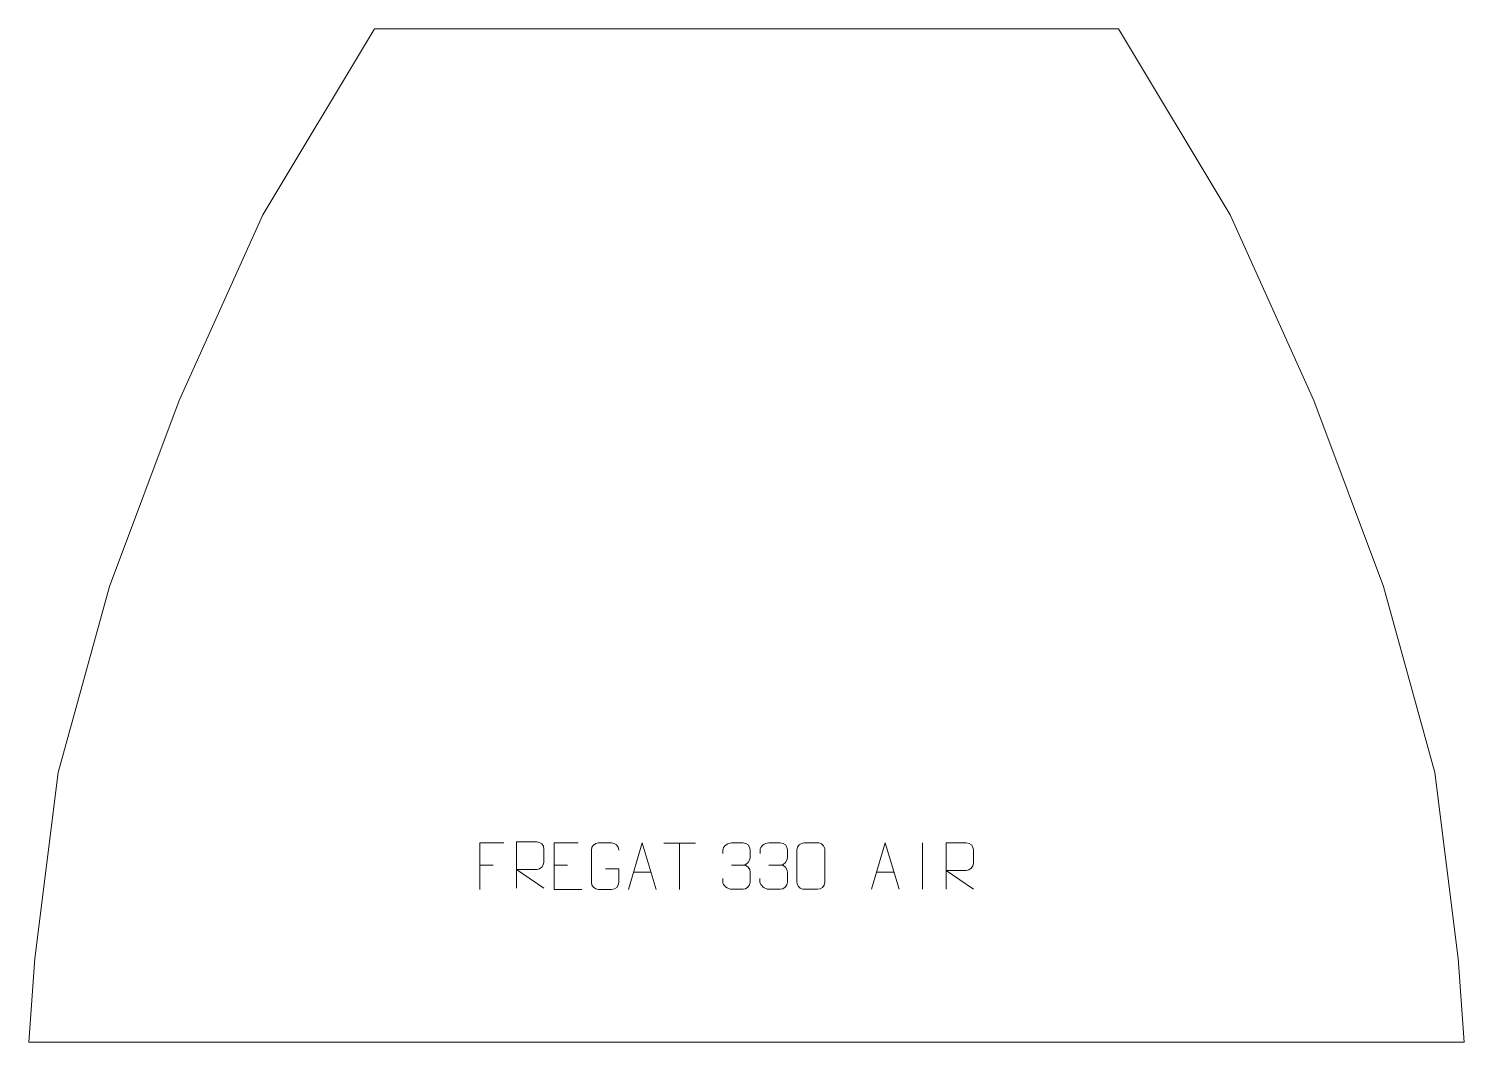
# Model space of a CAD drawing. Header units: millimetres. Extents: x -397 to 375, y 861 to 1406.
import ezdxf

# ---------------------------------------------------------------- set-up
doc = ezdxf.new("R2010")
doc.units = ezdxf.units.MM
doc.header["$MEASUREMENT"] = 0
doc.layers.add('layer 1', color=7, linetype='Continuous')

msp = doc.modelspace()

# ---------------------------------------------------------------- linework, layer by layer
at = {"layer": 'layer 1', "color": 242, "lineweight": 9}
msp.add_open_spline([(-211.0708, 1406.093), (-211.0708, 1406.093), (188.929, 1406.093), (188.929, 1406.093), (188.929, 1406.093), (188.929, 1406.093), (248.9289, 1306.0933), (248.9289, 1306.0933), (248.9289, 1306.0933), (248.9289, 1306.0933), (293.9292, 1206.0925), (293.9292, 1206.0925), (293.9292, 1206.0925), (293.9292, 1206.0925), (331.4288, 1106.0927), (331.4288, 1106.0927), (331.4288, 1106.0927), (331.4288, 1106.0927), (358.9292, 1006.0933), (358.9292, 1006.0933), (358.9292, 1006.0933), (358.9292, 1006.0933), (371.4287, 906.0935), (371.4287, 906.0935), (371.4287, 906.0935), (371.4287, 906.0935), (374.8038, 861.0935), (374.8038, 861.0935), (374.8038, 861.0935), (374.8038, 861.0935), (-396.9452, 861.0935), (-396.9452, 861.0935), (-396.9452, 861.0935), (-396.9452, 861.0935), (-393.5701, 906.0935), (-393.5701, 906.0935), (-393.5701, 906.0935), (-393.5701, 906.0935), (-381.0706, 1006.0933), (-381.0706, 1006.0933), (-381.0706, 1006.0933), (-381.0706, 1006.0933), (-353.5715, 1106.0927), (-353.5715, 1106.0927), (-353.5715, 1106.0927), (-353.5715, 1106.0927), (-316.0706, 1206.0925), (-316.0706, 1206.0925), (-316.0706, 1206.0925), (-316.0706, 1206.0925), (-271.0703, 1306.0933), (-271.0703, 1306.0933), (-271.0703, 1306.0933), (-271.0703, 1306.0933), (-211.0708, 1406.093), (-211.0708, 1406.093)], degree=3, knots=[0, 0, 0, 0, 0.06666667, 0.06666667, 0.06666667, 0.06666667, 0.13333333, 0.13333333, 0.13333333, 0.13333333, 0.2, 0.2, 0.2, 0.2, 0.26666667, 0.26666667, 0.26666667, 0.26666667, 0.33333333, 0.33333333, 0.33333333, 0.33333333, 0.4, 0.4, 0.4, 0.4, 0.46666667, 0.46666667, 0.46666667, 0.46666667, 0.53333333, 0.53333333, 0.53333333, 0.53333333, 0.6, 0.6, 0.6, 0.6, 0.66666667, 0.66666667, 0.66666667, 0.66666667, 0.73333333, 0.73333333, 0.73333333, 0.73333333, 0.8, 0.8, 0.8, 0.8, 0.86666667, 0.86666667, 0.86666667, 0.86666667, 1, 1, 1, 1], dxfattribs=at)
at = {"layer": 'layer 1', "color": 250, "lineweight": 9}
for points, knots in [([(-141.6133, 968.27), (-141.6133, 968.27), (-154.4873, 968.27), (-154.4873, 968.27), (-154.4873, 968.27), (-154.4873, 968.27), (-154.4873, 943.3164), (-154.4873, 943.3164)], [0, 0, 0, 0, 0.33333333, 0.33333333, 0.33333333, 0.33333333, 1, 1, 1, 1]), ([(-134.6512, 943.9136), (-134.6512, 943.9136), (-134.6512, 968.8671), (-134.6512, 968.8671), (-134.6512, 968.8671), (-131.0564, 968.8671), (-127.4609, 968.8671), (-123.8657, 968.8671), (-123.8657, 968.8671), (-121.5404, 968.8294), (-119.9831, 967.3394), (-119.9872, 964.973), (-119.9872, 964.973), (-119.9876, 962.9375), (-119.9876, 959.8781), (-119.9872, 957.8421), (-119.9872, 957.8421), (-119.9937, 955.9666), (-121.806, 954.0248), (-123.8155, 954.0057), (-123.8155, 954.0057), (-123.8155, 954.0057), (-134.6512, 954.0057), (-134.6512, 954.0057), (-134.6512, 954.0057), (-134.6512, 954.0057), (-119.9965, 943.9136), (-119.9965, 943.9136)], [0, 0, 0, 0, 0.125, 0.125, 0.125, 0.125, 0.25, 0.25, 0.25, 0.25, 0.375, 0.375, 0.375, 0.375, 0.5, 0.5, 0.5, 0.5, 0.625, 0.625, 0.625, 0.625, 0.75, 0.75, 0.75, 0.75, 1, 1, 1, 1]), ([(-101.6133, 968.27), (-101.6133, 968.27), (-114.4872, 968.27), (-114.4872, 968.27), (-114.4872, 968.27), (-114.4872, 968.27), (-114.4872, 943.3164), (-114.4872, 943.3164), (-114.4872, 943.3164), (-114.4872, 943.3164), (-99.6214, 943.3164), (-99.6214, 943.3164)], [0, 0, 0, 0, 0.25, 0.25, 0.25, 0.25, 0.5, 0.5, 0.5, 0.5, 1, 1, 1, 1]), ([(-86.7994, 954.3022), (-86.7994, 954.3022), (-79.6313, 954.3022), (-79.6313, 954.3022), (-79.6313, 954.3022), (-79.6313, 954.3022), (-79.6313, 947.1341), (-79.6313, 947.1341), (-79.6313, 947.1341), (-79.771, 944.8107), (-81.4482, 943.3311), (-83.596, 943.3203), (-83.596, 943.3203), (-85.9278, 943.3207), (-88.2598, 943.3207), (-90.5913, 943.3203), (-90.5913, 943.3203), (-92.5162, 943.2149), (-94.4884, 945.0994), (-94.4772, 947.1167), (-94.4772, 947.1167), (-94.4768, 952.8868), (-94.4768, 958.6565), (-94.4772, 964.4258), (-94.4772, 964.4258), (-94.473, 966.5639), (-92.7262, 968.2831), (-90.5739, 968.2697), (-90.5739, 968.2697), (-88.2482, 968.2697), (-85.9221, 968.2697), (-83.596, 968.2697), (-83.596, 968.2697), (-81.6493, 968.3051), (-79.6579, 966.8136), (-79.6313, 964.3759)], [0, 0, 0, 0, 0.1, 0.1, 0.1, 0.1, 0.2, 0.2, 0.2, 0.2, 0.3, 0.3, 0.3, 0.3, 0.4, 0.4, 0.4, 0.4, 0.5, 0.5, 0.5, 0.5, 0.6, 0.6, 0.6, 0.6, 0.7, 0.7, 0.7, 0.7, 0.8, 0.8, 0.8, 0.8, 1, 1, 1, 1]), ([(-74.5247, 943.3165), (-74.5247, 943.3165), (-67.1537, 968.27), (-67.1537, 968.27), (-67.1537, 968.27), (-67.1537, 968.27), (-59.5838, 943.3165), (-59.5838, 943.3165)], [0, 0, 0, 0, 0.33333333, 0.33333333, 0.33333333, 0.33333333, 1, 1, 1, 1]), ([(-23.8041, 962.6425), (-23.8041, 962.6425), (-23.8041, 964.4997), (-23.8041, 964.4997), (-23.8041, 964.4997), (-23.8184, 966.2416), (-21.1539, 968.3597), (-19.0948, 968.337), (-19.0948, 968.337), (-17.0307, 968.337), (-14.9667, 968.337), (-12.903, 968.337), (-12.903, 968.337), (-10.7085, 968.3458), (-9.1102, 966.499), (-9.0658, 964.5869), (-9.0658, 964.5869), (-9.0662, 963.1518), (-9.0662, 961.7167), (-9.0658, 960.2812), (-9.0658, 960.2812), (-9.1144, 958.6277), (-10.717, 956.3977), (-12.9153, 956.4077), (-12.9153, 956.4077), (-10.7116, 956.3965), (-9.1036, 954.5933), (-9.0496, 952.5338), (-9.0496, 952.5338), (-9.05, 950.7491), (-9.05, 948.9644), (-9.0496, 947.1793), (-9.0496, 947.1793), (-9.0395, 945.1179), (-11.0944, 943.3548), (-12.9153, 943.3629), (-12.9153, 943.3629), (-14.9806, 943.3632), (-17.0458, 943.3632), (-19.1114, 943.3629), (-19.1114, 943.3629), (-21.28, 943.3744), (-23.811, 945.7746), (-23.8296, 947.2364), (-23.8296, 947.2364), (-23.8296, 947.2364), (-23.8296, 949.145), (-23.8296, 949.145)], [0, 0, 0, 0, 0.07692308, 0.07692308, 0.07692308, 0.07692308, 0.15384615, 0.15384615, 0.15384615, 0.15384615, 0.23076923, 0.23076923, 0.23076923, 0.23076923, 0.30769231, 0.30769231, 0.30769231, 0.30769231, 0.38461538, 0.38461538, 0.38461538, 0.38461538, 0.46153846, 0.46153846, 0.46153846, 0.46153846, 0.53846154, 0.53846154, 0.53846154, 0.53846154, 0.61538462, 0.61538462, 0.61538462, 0.61538462, 0.69230769, 0.69230769, 0.69230769, 0.69230769, 0.76923077, 0.76923077, 0.76923077, 0.76923077, 0.84615385, 0.84615385, 0.84615385, 0.84615385, 1, 1, 1, 1]), ([(-3.8041, 962.6425), (-3.8041, 962.6425), (-3.8041, 964.4997), (-3.8041, 964.4997), (-3.8041, 964.4997), (-3.8184, 966.2416), (-1.1539, 968.3597), (0.9052, 968.337), (0.9052, 968.337), (2.9693, 968.337), (5.0333, 968.337), (7.097, 968.337), (7.097, 968.337), (9.2915, 968.3458), (10.8898, 966.499), (10.9342, 964.5869), (10.9342, 964.5869), (10.9338, 963.1518), (10.9338, 961.7167), (10.9342, 960.2812), (10.9342, 960.2812), (10.8856, 958.6277), (9.283, 956.3977), (7.0847, 956.4077), (7.0847, 956.4077), (9.2884, 956.3965), (10.8964, 954.5933), (10.9504, 952.5338), (10.9504, 952.5338), (10.95, 950.7491), (10.95, 948.9644), (10.9504, 947.1793), (10.9504, 947.1793), (10.9605, 945.1179), (8.9056, 943.3548), (7.0847, 943.3629), (7.0847, 943.3629), (5.0194, 943.3632), (2.9542, 943.3632), (0.8886, 943.3629), (0.8886, 943.3629), (-1.28, 943.3744), (-3.811, 945.7746), (-3.8296, 947.2364), (-3.8296, 947.2364), (-3.8296, 947.2364), (-3.8296, 949.145), (-3.8296, 949.145)], [0, 0, 0, 0, 0.07692308, 0.07692308, 0.07692308, 0.07692308, 0.15384615, 0.15384615, 0.15384615, 0.15384615, 0.23076923, 0.23076923, 0.23076923, 0.23076923, 0.30769231, 0.30769231, 0.30769231, 0.30769231, 0.38461538, 0.38461538, 0.38461538, 0.38461538, 0.46153846, 0.46153846, 0.46153846, 0.46153846, 0.53846154, 0.53846154, 0.53846154, 0.53846154, 0.61538462, 0.61538462, 0.61538462, 0.61538462, 0.69230769, 0.69230769, 0.69230769, 0.69230769, 0.76923077, 0.76923077, 0.76923077, 0.76923077, 0.84615385, 0.84615385, 0.84615385, 0.84615385, 1, 1, 1, 1]), ([(19.9798, 968.3493), (22.3459, 968.3493), (24.7124, 968.3493), (27.0789, 968.3493), (27.0789, 968.3493), (29.0594, 968.3849), (31.0854, 966.8906), (31.1125, 964.4485), (31.1125, 964.4485), (31.1121, 958.6911), (31.1121, 952.9333), (31.1125, 947.1751), (31.1125, 947.1751), (30.9704, 944.8475), (29.264, 943.3652), (27.0789, 943.3544), (27.0789, 943.3544), (24.7065, 943.3548), (22.3341, 943.3548), (19.9621, 943.3544), (19.9621, 943.3544), (18.0036, 943.2488), (15.9972, 945.1367), (16.0086, 947.1577), (16.0086, 947.1577), (16.009, 952.9383), (16.009, 958.7186), (16.0086, 964.4984), (16.0086, 964.4984), (16.0129, 966.6404), (17.79, 968.3629), (19.9798, 968.3493)], [0, 0, 0, 0, 0.11111111, 0.11111111, 0.11111111, 0.11111111, 0.22222222, 0.22222222, 0.22222222, 0.22222222, 0.33333333, 0.33333333, 0.33333333, 0.33333333, 0.44444444, 0.44444444, 0.44444444, 0.44444444, 0.55555556, 0.55555556, 0.55555556, 0.55555556, 0.66666667, 0.66666667, 0.66666667, 0.66666667, 0.77777778, 0.77777778, 0.77777778, 0.77777778, 1, 1, 1, 1]), ([(56.09, 943.3733), (56.09, 943.3733), (63.461, 968.3268), (63.461, 968.3268), (63.461, 968.3268), (63.461, 968.3268), (71.0309, 943.3733), (71.0309, 943.3733)], [0, 0, 0, 0, 0.33333333, 0.33333333, 0.33333333, 0.33333333, 1, 1, 1, 1]), ([(96.2284, 943.3733), (96.2284, 943.3733), (96.2284, 968.3268), (96.2284, 968.3268), (96.2284, 968.3268), (99.8232, 968.3268), (103.4187, 968.3268), (107.0139, 968.3268), (107.0139, 968.3268), (109.3392, 968.2891), (110.8965, 966.7991), (110.8924, 964.4327), (110.8924, 964.4327), (110.892, 962.3972), (110.892, 959.3378), (110.8924, 957.3018), (110.8924, 957.3018), (110.8859, 955.4263), (109.0736, 953.4845), (107.0641, 953.4654), (107.0641, 953.4654), (107.0641, 953.4654), (96.2284, 953.4654), (96.2284, 953.4654), (96.2284, 953.4654), (96.2284, 953.4654), (110.8831, 943.3733), (110.8831, 943.3733)], [0, 0, 0, 0, 0.125, 0.125, 0.125, 0.125, 0.25, 0.25, 0.25, 0.25, 0.375, 0.375, 0.375, 0.375, 0.5, 0.5, 0.5, 0.5, 0.625, 0.625, 0.625, 0.625, 0.75, 0.75, 0.75, 0.75, 1, 1, 1, 1])]:
    msp.add_open_spline(points, degree=3, knots=knots, dxfattribs=at)
for points in [[(-55.5478, 968.2465), (-55.5478, 968.2465), (-38.5606, 968.2465), (-38.5606, 968.2465)], [(-47.054, 943.3165), (-47.054, 943.3165), (-47.054, 968.27), (-47.054, 968.27)], [(83.5604, 968.3371), (83.5604, 968.3371), (83.5604, 943.363), (83.5604, 943.363)], [(-154.4873, 956.3903), (-154.4873, 956.3903), (-147.3192, 956.3903), (-147.3192, 956.3903)], [(-114.4872, 956.3903), (-114.4872, 956.3903), (-107.3191, 956.3903), (-107.3191, 956.3903)], [(-71.8021, 952.5659), (-71.8021, 952.5659), (-62.3064, 952.5659), (-62.3064, 952.5659)], [(-19.0944, 956.3973), (-19.0944, 956.3973), (-12.898, 956.3973), (-12.898, 956.3973)], [(0.9056, 956.3973), (0.9056, 956.3973), (7.102, 956.3973), (7.102, 956.3973)], [(58.8126, 952.6227), (58.8126, 952.6227), (68.3083, 952.6227), (68.3083, 952.6227)]]:
    msp.add_open_spline(points, degree=3, dxfattribs=at)

doc.saveas('drawing.dxf')
